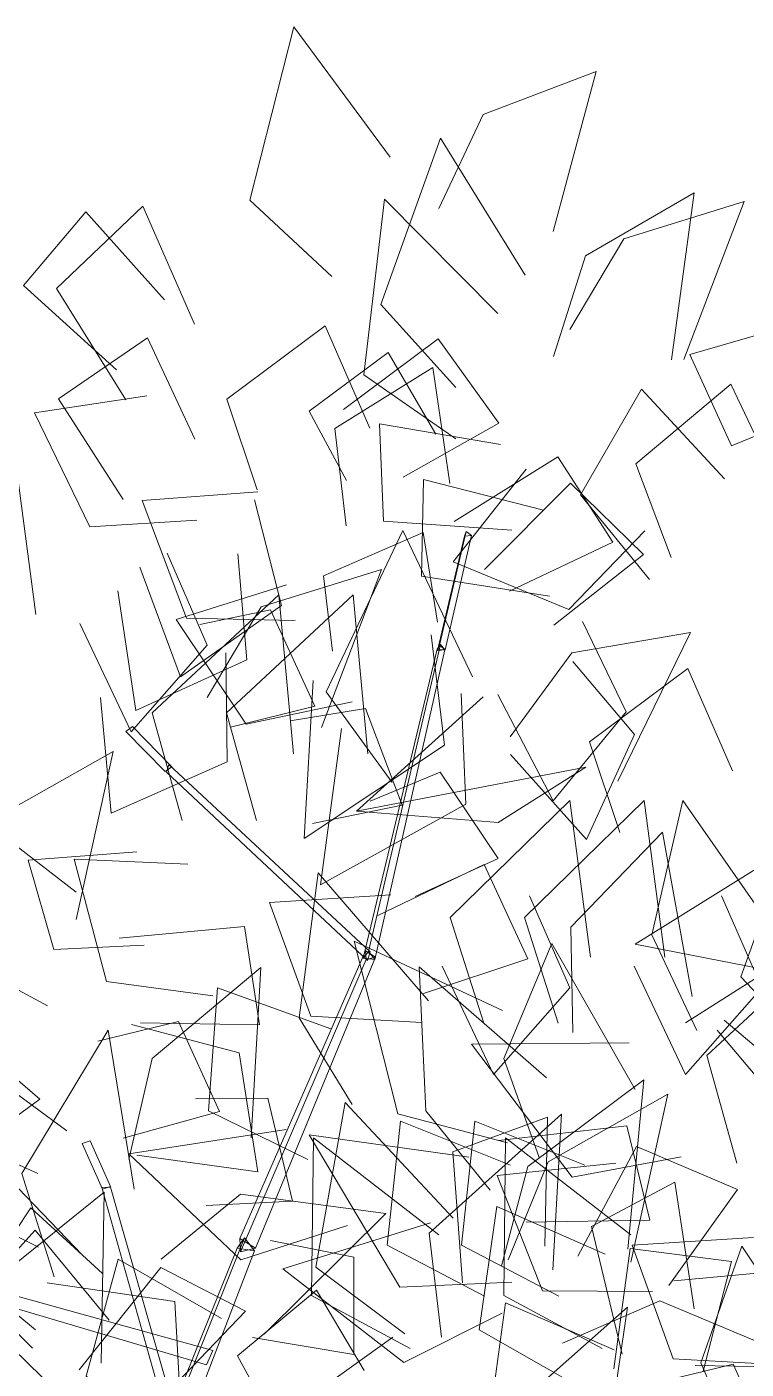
# Model space of a CAD drawing. Extents: x -191 to -12, y -149 to 43.
# Drawn here: x -109.5 to -67.1, y -35.9 to 43.2 of the extents above; entities that cross this region are included whole.
import ezdxf

# ---------------------------------------------------------------- set-up
doc = ezdxf.new("R2010")
doc.units = 0
doc.header["$LTSCALE"] = 96
doc.header["$MEASUREMENT"] = 0
doc.layers.add('A-FURN-MAIN-0', color=94, linetype='Continuous', lineweight=5)
doc.layers.add('A-FURN-MAIN-1', color=42, linetype='Continuous', lineweight=5)

msp = doc.modelspace()

# ---------------------------------------------------------------- linework, layer by layer
at = {"layer": 'A-FURN-MAIN-0'}
for points, invisible_edges in [([(-91.55, 28.458, 221.64), (-96.397, 32.959, 222.612), (-93.801, 43.159, 223.476)], 12), ([(-91.55, 28.458, 221.64), (-96.397, 32.959, 222.612), (-93.801, 43.159, 223.476)], 12), ([(-91.55, 28.458, 221.64), (-93.801, 43.159, 223.476), (-88.114, 35.492, 221.994)], 9), ([(-91.55, 28.458, 221.64), (-93.801, 43.159, 223.476), (-88.114, 35.492, 221.994)], 9), ([(-85.243, 32.454, 220.497), (-82.635, 38.003, 219.261), (-75.991, 40.533, 214.2)], 12), ([(-85.243, 32.454, 220.497), (-75.991, 40.533, 214.2), (-78.518, 31.102, 216.934)], 9), ([(-85.243, 32.454, 220.497), (-82.635, 38.003, 219.261), (-75.991, 40.533, 214.2)], 12), ([(-85.243, 32.454, 220.497), (-75.991, 40.533, 214.2), (-78.518, 31.102, 216.934)], 9), ([(-84.246, 21.914, 219.046), (-88.677, 26.798, 220.153), (-85.151, 36.602, 221.878)], 12), ([(-84.246, 21.914, 219.046), (-88.677, 26.798, 220.153), (-85.151, 36.602, 221.878)], 12), ([(-84.246, 21.914, 219.046), (-85.151, 36.602, 221.878), (-80.168, 28.528, 220.06)], 9), ([(-84.246, 21.914, 219.046), (-85.151, 36.602, 221.878), (-80.168, 28.528, 220.06)], 9), ([(-78.493, 23.746, 212.212), (-76.602, 29.661, 211.454), (-70.209, 33.386, 206.828)], 12), ([(-78.493, 23.746, 212.212), (-70.209, 33.386, 206.828), (-71.552, 23.535, 208.816)], 9), ([(-78.493, 23.746, 212.212), (-76.602, 29.661, 211.454), (-70.209, 33.386, 206.828)], 12), ([(-78.493, 23.746, 212.212), (-70.209, 33.386, 206.828), (-71.552, 23.535, 208.816)], 9), ([(-103.692, 21.18, 232.078), (-107.782, 27.745, 231.803), (-102.697, 32.592, 231.376)], 12), ([(-103.692, 21.18, 232.078), (-107.782, 27.745, 231.803), (-102.697, 32.592, 231.376)], 12), ([(-103.692, 21.18, 232.078), (-102.697, 32.592, 231.376), (-99.639, 25.652, 232.039)], 9), ([(-103.692, 21.18, 232.078), (-102.697, 32.592, 231.376), (-99.639, 25.652, 232.039)], 9), ([(-84.25, 18.899, 212.845), (-89.672, 22.655, 213.941), (-88.461, 33.015, 215.595)], 12), ([(-84.25, 18.899, 212.845), (-89.672, 22.655, 213.941), (-88.461, 33.015, 215.595)], 12), ([(-84.25, 18.899, 212.845), (-88.461, 33.015, 215.595), (-81.778, 26.273, 213.805)], 9), ([(-84.25, 18.899, 212.845), (-88.461, 33.015, 215.595), (-81.778, 26.273, 213.805)], 9), ([(-77.536, 25.331, 218.459), (-74.348, 30.665, 217.744), (-67.257, 32.868, 213.158)], 12), ([(-77.536, 25.331, 218.459), (-67.257, 32.868, 213.158), (-70.811, 23.568, 215.079)], 9), ([(-77.536, 25.331, 218.459), (-74.348, 30.665, 217.744), (-67.257, 32.868, 213.158)], 12), ([(-77.536, 25.331, 218.459), (-67.257, 32.868, 213.158), (-70.811, 23.568, 215.079)], 9), ([(-104.249, 22.948, 235.192), (-109.715, 27.921, 232.891), (-106.055, 32.259, 228.731)], 12), ([(-104.249, 22.948, 235.192), (-109.715, 27.921, 232.891), (-106.055, 32.259, 228.731)], 12), ([(-104.249, 22.948, 235.192), (-106.055, 32.259, 228.731), (-101.415, 27.078, 231.826)], 9), ([(-104.249, 22.948, 235.192), (-106.055, 32.259, 228.731), (-101.415, 27.078, 231.826)], 9), ([(-95.948, 15.895, 192.538), (-97.742, 21.222, 189.154), (-91.942, 25.544, 187.279)], 12), ([(-95.948, 15.895, 192.538), (-97.742, 21.222, 189.154), (-91.942, 25.544, 187.279)], 12), ([(-95.948, 15.895, 192.538), (-91.942, 25.544, 187.279), (-89.31, 19.513, 190.267)], 9), ([(-95.948, 15.895, 192.538), (-91.942, 25.544, 187.279), (-89.31, 19.513, 190.267)], 9), ([(-61.237, 21.271, 220.828), (-70.462, 23.864, 214.515), (-63.841, 25.764, 217.755)], 9), ([(-61.237, 21.271, 220.828), (-70.462, 23.864, 214.515), (-63.841, 25.764, 217.755)], 9), ([(-103.853, 15.326, 220.488), (-107.655, 21.248, 217.264), (-102.418, 24.839, 214.23)], 12), ([(-103.853, 15.326, 220.488), (-107.655, 21.248, 217.264), (-102.418, 24.839, 214.23)], 12), ([(-103.853, 15.326, 220.488), (-102.418, 24.839, 214.23), (-99.625, 18.865, 218.033)], 9), ([(-103.853, 15.326, 220.488), (-102.418, 24.839, 214.23), (-99.625, 18.865, 218.033)], 9), ([(-90.873, 20.612, 222.175), (-85.294, 24.775, 218.794), (-81.712, 19.821, 215.309)], 12), ([(-90.873, 20.612, 222.175), (-85.294, 24.775, 218.794), (-81.712, 19.821, 215.309)], 12), ([(-90.693, 16.433, 232.801), (-92.892, 20.512, 229.114), (-88.244, 23.976, 225.563)], 12), ([(-90.693, 16.433, 232.801), (-92.892, 20.512, 229.114), (-88.244, 23.976, 225.563)], 12), ([(-90.693, 16.433, 232.801), (-88.244, 23.976, 225.563), (-85.422, 19.157, 229.897)], 9), ([(-90.693, 16.433, 232.801), (-88.244, 23.976, 225.563), (-85.422, 19.157, 229.897)], 9), ([(-61.237, 21.271, 220.828), (-68.007, 18.48, 218.323), (-70.462, 23.864, 214.515)], 12), ([(-61.237, 21.271, 220.828), (-68.007, 18.48, 218.323), (-70.462, 23.864, 214.515)], 12), ([(-90.709, 13.764, 229.183), (-91.376, 19.508, 227.904), (-85.606, 23.094, 227.7)], 12), ([(-90.709, 13.764, 229.183), (-91.376, 19.508, 227.904), (-85.606, 23.094, 227.7)], 12), ([(-90.709, 13.764, 229.183), (-85.606, 23.094, 227.7), (-84.595, 16.268, 229.234)], 9), ([(-90.709, 13.764, 229.183), (-85.606, 23.094, 227.7), (-84.595, 16.268, 229.234)], 9), ([(-99.51, 14.099, 225.365), (-109.083, 20.413, 227.671), (-102.448, 21.416, 224.987)], 9), ([(-99.51, 14.099, 225.365), (-109.083, 20.413, 227.671), (-102.448, 21.416, 224.987)], 9), ([(-72.842, 10.611, 227.888), (-76.909, 15.594, 226.593), (-73.303, 21.82, 224.576)], 12), ([(-72.842, 10.611, 227.888), (-76.909, 15.594, 226.593), (-73.303, 21.82, 224.576)], 12), ([(-71.565, 11.894, 234.99), (-73.64, 17.421, 232.128), (-68.053, 22.114, 230.513)], 12), ([(-71.565, 11.894, 234.99), (-73.64, 17.421, 232.128), (-68.053, 22.114, 230.513)], 12), ([(-72.842, 10.611, 227.888), (-73.303, 21.82, 224.576), (-68.413, 16.525, 225.109)], 9), ([(-72.842, 10.611, 227.888), (-73.303, 21.82, 224.576), (-68.413, 16.525, 225.109)], 9), ([(-71.565, 11.894, 234.99), (-68.053, 22.114, 230.513), (-65.125, 15.953, 232.9)], 9), ([(-71.565, 11.894, 234.99), (-68.053, 22.114, 230.513), (-65.125, 15.953, 232.9)], 9), ([(-90.873, 20.612, 222.175), (-81.712, 19.821, 215.309), (-87.345, 16.635, 219.319)], 9), ([(-90.873, 20.612, 222.175), (-81.712, 19.821, 215.309), (-87.345, 16.635, 219.319)], 9), ([(-99.51, 14.099, 225.365), (-105.821, 13.713, 227.116), (-109.083, 20.413, 227.671)], 12), ([(-99.51, 14.099, 225.365), (-105.821, 13.713, 227.116), (-109.083, 20.413, 227.671)], 12), ([(-80.953, 13.51, 216.435), (-88.518, 14.048, 214.891), (-88.752, 19.782, 210.82)], 12), ([(-80.953, 13.51, 216.435), (-88.752, 19.782, 210.82), (-81.624, 18.557, 213.195)], 9), ([(-80.953, 13.51, 216.435), (-88.518, 14.048, 214.891), (-88.752, 19.782, 210.82)], 12), ([(-80.953, 13.51, 216.435), (-88.752, 19.782, 210.82), (-81.624, 18.557, 213.195)], 9), ([(-115.283, 4.661, 246.079), (-110.221, 17.77, 251.283), (-108.999, 8.544, 248.694)], 9), ([(-115.283, 4.661, 246.079), (-110.221, 17.77, 251.283), (-108.999, 8.544, 248.694)], 9), ([(-84.357, 14.021, 219.023), (-78.247, 17.834, 216.188), (-75, 12.803, 212.491)], 12), ([(-84.357, 14.021, 219.023), (-78.247, 17.834, 216.188), (-75, 12.803, 212.491)], 12), ([(-73.116, 13.477, 175.265), (-84.41, 11.653, 177.699), (-80.112, 17.107, 175.7)], 9), ([(-73.116, 13.477, 175.265), (-84.41, 11.653, 177.699), (-80.112, 17.107, 175.7)], 9), ([(-78.723, 9.625, 211.193), (-86.265, 10.793, 209.904), (-86.153, 16.492, 205.777)], 12), ([(-78.723, 9.625, 211.193), (-86.265, 10.793, 209.904), (-86.153, 16.492, 205.777)], 12), ([(-78.723, 9.625, 211.193), (-86.153, 16.492, 205.777), (-79.076, 14.683, 207.92)], 9), ([(-78.723, 9.625, 211.193), (-86.153, 16.492, 205.777), (-79.076, 14.683, 207.92)], 9), ([(-82.565, 11.187, 212.867), (-77.488, 16.269, 209.987), (-73.193, 12.084, 206.307)], 12), ([(-82.565, 11.187, 212.867), (-77.488, 16.269, 209.987), (-73.193, 12.084, 206.307)], 12), ([(-96.106, 15.301, 236.735), (-100.466, 4.861, 239.706), (-102.877, 11.328, 237.562)], 9), ([(-96.106, 15.301, 236.735), (-100.466, 4.861, 239.706), (-102.877, 11.328, 237.562)], 9), ([(-93.724, 8.196, 221.368), (-102.741, 15.257, 223.749), (-95.92, 15.778, 221.417)], 9), ([(-93.724, 8.196, 221.368), (-102.741, 15.257, 223.749), (-95.92, 15.778, 221.417)], 9), ([(-93.724, 8.196, 221.368), (-100.119, 8.32, 222.83), (-102.741, 15.257, 223.749)], 12), ([(-93.724, 8.196, 221.368), (-100.119, 8.32, 222.83), (-102.741, 15.257, 223.749)], 12), ([(-96.106, 15.301, 236.735), (-94.514, 9.082, 238.091), (-100.466, 4.861, 239.706)], 12), ([(-96.106, 15.301, 236.735), (-94.514, 9.082, 238.091), (-100.466, 4.861, 239.706)], 12), ([(-88.001, -1.363, 184.009), (-91.89, 3.988, 184.978), (-87.379, 13.498, 185.826)], 12), ([(-88.001, -1.363, 184.009), (-91.89, 3.988, 184.978), (-87.379, 13.498, 185.826)], 12), ([(-88.001, -1.363, 184.009), (-87.379, 13.498, 185.826), (-83.275, 4.879, 184.351)], 9), ([(-88.001, -1.363, 184.009), (-87.379, 13.498, 185.826), (-83.275, 4.879, 184.351)], 9), ([(-73.116, 13.477, 175.265), (-77.601, 8.838, 176.456), (-84.41, 11.653, 177.699)], 12), ([(-73.116, 13.477, 175.265), (-77.601, 8.838, 176.456), (-84.41, 11.653, 177.699)], 12), ([(-84.357, 14.021, 219.023), (-75, 12.803, 212.491), (-81.097, 9.923, 216.023)], 9), ([(-84.357, 14.021, 219.023), (-75, 12.803, 212.491), (-81.097, 9.923, 216.023)], 9), ([(-91.526, 6.391, 220.867), (-92.05, 10.826, 216.979), (-86.167, 13.371, 214.716)], 12), ([(-91.526, 6.391, 220.867), (-92.05, 10.826, 216.979), (-86.167, 13.371, 214.716)], 12), ([(-91.526, 6.391, 220.867), (-86.167, 13.371, 214.716), (-85.328, 8.089, 219.338)], 9), ([(-91.526, 6.391, 220.867), (-86.167, 13.371, 214.716), (-85.328, 8.089, 219.338)], 9), ([(-101.268, 12.159, 190.589), (-103.388, 1.635, 190.757), (-106.414, 8.018, 190.489)], 9), ([(-101.268, 12.159, 190.589), (-103.388, 1.635, 190.757), (-106.414, 8.018, 190.489)], 9), ([(-97.092, 12.125, 230.803), (-103.103, 2.897, 226.863), (-104.175, 9.938, 228.09)], 9), ([(-97.092, 12.125, 230.803), (-103.103, 2.897, 226.863), (-104.175, 9.938, 228.09)], 9), ([(-101.268, 12.159, 190.589), (-98.897, 6.737, 190.805), (-103.388, 1.635, 190.757)], 12), ([(-101.268, 12.159, 190.589), (-98.897, 6.737, 190.805), (-103.388, 1.635, 190.757)], 12), ([(-97.092, 12.125, 230.803), (-96.557, 5.868, 228.904), (-103.103, 2.897, 226.863)], 12), ([(-97.092, 12.125, 230.803), (-96.557, 5.868, 228.904), (-103.103, 2.897, 226.863)], 12), ([(-82.565, 11.187, 212.867), (-73.193, 12.084, 206.307), (-78.467, 7.917, 209.879)], 9), ([(-82.565, 11.187, 212.867), (-73.193, 12.084, 206.307), (-78.467, 7.917, 209.879)], 9), ([(-98.9, 3.65, 157.794), (-95.712, 8.985, 157.08), (-88.622, 11.188, 152.494)], 12), ([(-98.9, 3.65, 157.794), (-88.622, 11.188, 152.494), (-92.175, 1.888, 154.415)], 9), ([(-98.9, 3.65, 157.794), (-95.712, 8.985, 157.08), (-88.622, 11.188, 152.494)], 12), ([(-98.9, 3.65, 157.794), (-88.622, 11.188, 152.494), (-92.175, 1.888, 154.415)], 9), ([(-90.359, 3.402, 215.283), (-100.738, 8.246, 217.658), (-94.22, 10.287, 215.296)], 9), ([(-90.359, 3.402, 215.283), (-100.738, 8.246, 217.658), (-94.22, 10.287, 215.296)], 9), ([(-100.372, -3.583, 248.892), (-102.143, 2.741, 250.144), (-94.673, 9.703, 252.838)], 12), ([(-100.372, -3.583, 248.892), (-102.143, 2.741, 250.144), (-94.673, 9.703, 252.838)], 12), ([(-100.372, -3.583, 248.892), (-94.673, 9.703, 252.838), (-93.816, 0.333, 250.653)], 9), ([(-100.372, -3.583, 248.892), (-94.673, 9.703, 252.838), (-93.816, 0.333, 250.653)], 9), ([(-95.991, -3.583, 182.479), (-97.763, 2.741, 183.732), (-90.293, 9.703, 186.426)], 12), ([(-95.991, -3.583, 182.479), (-97.763, 2.741, 183.732), (-90.293, 9.703, 186.426)], 12), ([(-95.991, -3.583, 182.479), (-90.293, 9.703, 186.426), (-89.436, 0.333, 184.241)], 9), ([(-95.991, -3.583, 182.479), (-90.293, 9.703, 186.426), (-89.436, 0.333, 184.241)], 9), ([(-99.335, 7.953, 222.493), (-95.164, 8.819, 218.38), (-92.556, 3.144, 215.694)], 12), ([(-99.335, 7.953, 222.493), (-95.164, 8.819, 218.38), (-92.556, 3.144, 215.694)], 12), ([(-90.359, 3.402, 215.283), (-96.611, 2.079, 216.769), (-100.738, 8.246, 217.658)], 12), ([(-90.359, 3.402, 215.283), (-96.611, 2.079, 216.769), (-100.738, 8.246, 217.658)], 12), ([(-99.335, 7.953, 222.493), (-92.556, 3.144, 215.694), (-97.518, 1.898, 220.573)], 9), ([(-99.335, 7.953, 222.493), (-92.556, 3.144, 215.694), (-97.518, 1.898, 220.573)], 9), ([(-76.79, 8.137, 232.837), (-78.514, -2.437, 232.125), (-81.78, 3.821, 232.486)], 9), ([(-76.79, 8.137, 232.837), (-78.514, -2.437, 232.125), (-81.78, 3.821, 232.486)], 9), ([(-76.79, 8.137, 232.837), (-74.215, 2.814, 232.522), (-78.514, -2.437, 232.125)], 12), ([(-76.79, 8.137, 232.837), (-74.215, 2.814, 232.522), (-78.514, -2.437, 232.125)], 12), ([(-85.709, 7.337, 217.7), (-84.921, 0.843, 219.08), (-93.188, -4.658, 222.674)], 12), ([(-85.709, 7.337, 217.7), (-93.188, -4.658, 222.674), (-92.649, 4.653, 220.158)], 9), ([(-85.709, 7.337, 217.7), (-84.921, 0.843, 219.08), (-93.188, -4.658, 222.674)], 12), ([(-85.709, 7.337, 217.7), (-93.188, -4.658, 222.674), (-92.649, 4.653, 220.158)], 9), ([(-81.044, 1.343, 182.856), (-77.418, 6.285, 181.61), (-70.416, 7.483, 176.541)], 12), ([(-81.044, 1.343, 182.856), (-70.416, 7.483, 176.541), (-74.708, -1.282, 179.29)], 9), ([(-81.044, 1.343, 182.856), (-77.418, 6.285, 181.61), (-70.416, 7.483, 176.541)], 12), ([(-81.044, 1.343, 182.856), (-70.416, 7.483, 176.541), (-74.708, -1.282, 179.29)], 9), ([(-97.805, 6.278, 223.442), (-104.551, -3.169, 224.876), (-105.193, 3.645, 222.555)], 9), ([(-97.805, 6.278, 223.442), (-104.551, -3.169, 224.876), (-105.193, 3.645, 222.555)], 9), ([(-97.805, 6.278, 223.442), (-97.722, -0.135, 224.824), (-104.551, -3.169, 224.876)], 12), ([(-97.805, 6.278, 223.442), (-97.722, -0.135, 224.824), (-104.551, -3.169, 224.876)], 12), ([(-77.358, 5.776, 226.378), (-76.545, -4.716, 224.248), (-81.033, 0.286, 226.441)], 9), ([(-77.358, 5.776, 226.378), (-76.545, -4.716, 224.248), (-81.033, 0.286, 226.441)], 9), ([(-77.358, 5.776, 226.378), (-73.732, 1.465, 224.553), (-76.545, -4.716, 224.248)], 12), ([(-77.358, 5.776, 226.378), (-73.732, 1.465, 224.553), (-76.545, -4.716, 224.248)], 12), ([(-74.584, -4.29, 220.604), (-76.378, 1.036, 217.22), (-70.577, 5.358, 215.345)], 12), ([(-74.584, -4.29, 220.604), (-76.378, 1.036, 217.22), (-70.577, 5.358, 215.345)], 12), ([(-74.584, -4.29, 220.604), (-70.577, 5.358, 215.345), (-67.946, -0.673, 218.333)], 9), ([(-74.584, -4.29, 220.604), (-70.577, 5.358, 215.345), (-67.946, -0.673, 218.333)], 9), ([(-83.938, 3.892, 212.691), (-83.656, -2.633, 214.118), (-92.229, -7.378, 218.058)], 12), ([(-83.938, 3.892, 212.691), (-92.229, -7.378, 218.058), (-90.99, 1.831, 215.417)], 9), ([(-83.938, 3.892, 212.691), (-83.656, -2.633, 214.118), (-92.229, -7.378, 218.058)], 12), ([(-83.938, 3.892, 212.691), (-92.229, -7.378, 218.058), (-90.99, 1.831, 215.417)], 9), ([(-76.589, -0.444, 242.292), (-90.102, -3.044, 241.194), (-82.645, 3.693, 239.851)], 8), ([(-76.589, -0.444, 242.292), (-90.102, -3.044, 241.194), (-82.645, 3.693, 239.851)], 8), ([(-94.007, 2.28, 218.056), (-89.581, 3.011, 214.19), (-87.41, -2.694, 211.198)], 12), ([(-94.007, 2.28, 218.056), (-89.581, 3.011, 214.19), (-87.41, -2.694, 211.198)], 12), ([(-94.007, 2.28, 218.056), (-87.41, -2.694, 211.198), (-92.694, -3.777, 215.767)], 9), ([(-94.007, 2.28, 218.056), (-87.41, -2.694, 211.198), (-92.694, -3.777, 215.767)], 9), ([(-113.84, -9.282, 261.52), (-111.492, -3.514, 262.112), (-104.432, 0.468, 258.879)], 12), ([(-113.84, -9.282, 261.52), (-104.432, 0.468, 258.879), (-106.622, -9.431, 258.757)], 9), ([(-113.84, -9.282, 261.52), (-111.492, -3.514, 262.112), (-104.432, 0.468, 258.879)], 12), ([(-113.84, -9.282, 261.52), (-104.432, 0.468, 258.879), (-106.622, -9.431, 258.757)], 9), ([(-76.589, -0.444, 242.292), (-81.751, -3.712, 243.639), (-90.102, -3.044, 241.194)], 12), ([(-76.589, -0.444, 242.292), (-81.751, -3.712, 243.639), (-90.102, -3.044, 241.194)], 12), ([(-89.299, -2.446, 212.006), (-85.164, -0.754, 208.119), (-81.762, -5.835, 205.151)], 12), ([(-89.299, -2.446, 212.006), (-85.164, -0.754, 208.119), (-81.762, -5.835, 205.151)], 12), ([(-108.311, -14.516, 247.841), (-114.109, -11.387, 248.978), (-114.004, -2.104, 254.012)], 12), ([(-108.311, -14.516, 247.841), (-114.109, -11.387, 248.978), (-114.004, -2.104, 254.012)], 12), ([(-108.311, -14.516, 247.841), (-114.004, -2.104, 254.012), (-106.618, -7.817, 251.538)], 9), ([(-108.311, -14.516, 247.841), (-114.004, -2.104, 254.012), (-106.618, -7.817, 251.538)], 9), ([(-89.299, -2.446, 212.006), (-81.762, -5.835, 205.151), (-86.65, -8.061, 209.747)], 9), ([(-89.299, -2.446, 212.006), (-81.762, -5.835, 205.151), (-86.65, -8.061, 209.747)], 9), ([(-82.604, -15.525, 252.616), (-84.594, -9.299, 254.024), (-77.542, -2.416, 257.82)], 12), ([(-82.604, -15.525, 252.616), (-84.594, -9.299, 254.024), (-77.542, -2.416, 257.82)], 12), ([(-82.604, -15.525, 252.616), (-77.542, -2.416, 257.82), (-76.32, -11.642, 255.23)], 9), ([(-82.604, -15.525, 252.616), (-77.542, -2.416, 257.82), (-76.32, -11.642, 255.23)], 9), ([(-78.224, -15.525, 186.204), (-80.214, -9.299, 187.611), (-73.162, -2.416, 191.408)], 12), ([(-78.224, -15.525, 186.204), (-80.214, -9.299, 187.611), (-73.162, -2.416, 191.408)], 12), ([(-78.224, -15.525, 186.204), (-73.162, -2.416, 191.408), (-71.94, -11.642, 188.818)], 9), ([(-78.224, -15.525, 186.204), (-73.162, -2.416, 191.408), (-71.94, -11.642, 188.818)], 9), ([(-70.047, -15.956, 175.736), (-72.694, -10.324, 176.375), (-70.877, -2.423, 173.146)], 12), ([(-70.047, -15.956, 175.736), (-72.694, -10.324, 176.375), (-70.877, -2.423, 173.146)], 12), ([(-70.047, -15.956, 175.736), (-70.877, -2.423, 173.146), (-65.08, -10.739, 172.935)], 9), ([(-70.047, -15.956, 175.736), (-70.877, -2.423, 173.146), (-65.08, -10.739, 172.935)], 9), ([(-62.962, -17.565, 207.755), (-67.457, -12.799, 209.09), (-64.065, -3.348, 212.362)], 12), ([(-62.962, -17.565, 207.755), (-67.457, -12.799, 209.09), (-64.065, -3.348, 212.362)], 12), ([(-77.364, -16.077, 171.605), (-77.467, -9.883, 170.73), (-72.073, -4.276, 166.777)], 12), ([(-77.364, -16.077, 171.605), (-77.467, -9.883, 170.73), (-72.073, -4.276, 166.777)], 12), ([(-77.364, -16.077, 171.605), (-72.073, -4.276, 166.777), (-70.329, -13.967, 169.196)], 9), ([(-77.364, -16.077, 171.605), (-72.073, -4.276, 166.777), (-70.329, -13.967, 169.196)], 9), ([(-102.607, -10.941, 218.11), (-109.45, -5.92, 211.533), (-103.043, -5.438, 214.481)], 9), ([(-102.607, -10.941, 218.11), (-109.45, -5.92, 211.533), (-103.043, -5.438, 214.481)], 9), ([(-102.607, -10.941, 218.11), (-107.943, -11.19, 215.554), (-109.45, -5.92, 211.533)], 12), ([(-102.607, -10.941, 218.11), (-107.943, -11.19, 215.554), (-109.45, -5.92, 211.533)], 12), ([(-98.571, -13.917, 187.76), (-104.837, -13.08, 189.517), (-106.748, -5.877, 190.064)], 12), ([(-98.571, -13.917, 187.76), (-106.748, -5.877, 190.064), (-100.047, -6.172, 187.374)], 9), ([(-98.571, -13.917, 187.76), (-104.837, -13.08, 189.517), (-106.748, -5.877, 190.064)], 12), ([(-98.571, -13.917, 187.76), (-106.748, -5.877, 190.064), (-100.047, -6.172, 187.374)], 9), ([(-88.846, -9.193, 184.555), (-82.573, -6.185, 181.163), (-80.015, -11.74, 177.682)], 12), ([(-88.846, -9.193, 184.555), (-82.573, -6.185, 181.163), (-80.015, -11.74, 177.682)], 12), ([(-58.985, -8.945, 211.658), (-73.692, -10.877, 209.527), (-66.134, -6.181, 213.288)], 9), ([(-58.985, -8.945, 211.658), (-73.692, -10.877, 209.527), (-66.134, -6.181, 213.288)], 9), ([(-90.353, -20.329, 191.137), (-93.478, -15.221, 192.949), (-92.355, -6.678, 191.57)], 12), ([(-90.353, -20.329, 191.137), (-93.478, -15.221, 192.949), (-92.355, -6.678, 191.57)], 12), ([(-90.353, -20.329, 191.137), (-92.355, -6.678, 191.57), (-85.858, -14.219, 189.643)], 9), ([(-90.353, -20.329, 191.137), (-92.355, -6.678, 191.57), (-85.858, -14.219, 189.643)], 9), ([(-86.257, -15.482, 187.611), (-95.233, -8.415, 190.118), (-88.071, -7.979, 189.262)], 9), ([(-86.257, -15.482, 187.611), (-95.233, -8.415, 190.118), (-88.071, -7.979, 189.262)], 9), ([(-86.257, -15.482, 187.611), (-92.802, -15.119, 187.888), (-95.233, -8.415, 190.118)], 12), ([(-86.257, -15.482, 187.611), (-92.802, -15.119, 187.888), (-95.233, -8.415, 190.118)], 12), ([(-79.904, -8.026, 218.655), (-82.024, -18.551, 218.823), (-85.05, -12.168, 218.555)], 9), ([(-79.904, -8.026, 218.655), (-82.024, -18.551, 218.823), (-85.05, -12.168, 218.555)], 9), ([(-79.904, -8.026, 218.655), (-77.533, -13.449, 218.871), (-82.024, -18.551, 218.823)], 12), ([(-79.904, -8.026, 218.655), (-77.533, -13.449, 218.871), (-82.024, -18.551, 218.823)], 12), ([(-68.589, -8.026, 197.126), (-70.709, -18.551, 197.294), (-73.735, -12.168, 197.026)], 9), ([(-68.589, -8.026, 197.126), (-70.709, -18.551, 197.294), (-73.735, -12.168, 197.026)], 9), ([(-68.589, -8.026, 197.126), (-66.218, -13.449, 197.341), (-70.709, -18.551, 197.294)], 12), ([(-68.589, -8.026, 197.126), (-66.218, -13.449, 197.341), (-70.709, -18.551, 197.294)], 12), ([(-88.846, -9.193, 184.555), (-80.015, -11.74, 177.682), (-86.151, -13.777, 181.701)], 9), ([(-88.846, -9.193, 184.555), (-80.015, -11.74, 177.682), (-86.151, -13.777, 181.701)], 9), ([(-58.985, -8.945, 211.658), (-63.374, -12.886, 208.509), (-73.692, -10.877, 209.527)], 12), ([(-58.985, -8.945, 211.658), (-63.374, -12.886, 208.509), (-73.692, -10.877, 209.527)], 12), ([(-64.131, -9.454, 236.955), (-63.264, -19.729, 231.433), (-68.433, -15.357, 233.963)], 9), ([(-64.131, -9.454, 236.955), (-63.264, -19.729, 231.433), (-68.433, -15.357, 233.963)], 9), ([(-104.089, -10.515, 248.23), (-96.694, -9.843, 246.046), (-95.816, -15.63, 242.14)], 12), ([(-104.089, -10.515, 248.23), (-96.694, -9.843, 246.046), (-95.816, -15.63, 242.14)], 12), ([(-104.089, -10.515, 248.23), (-95.816, -15.63, 242.14), (-102.831, -15.515, 245.093)], 9), ([(-104.089, -10.515, 248.23), (-95.816, -15.63, 242.14), (-102.831, -15.515, 245.093)], 9), ([(-81.198, -22.582, 171.767), (-87.662, -20.876, 171.879), (-90.241, -10.697, 173.011)], 12), ([(-81.198, -22.582, 171.767), (-90.241, -10.697, 173.011), (-81.503, -14.793, 172.575)], 9), ([(-81.198, -22.582, 171.767), (-87.662, -20.876, 171.879), (-90.241, -10.697, 173.011)], 12), ([(-81.198, -22.582, 171.767), (-90.241, -10.697, 173.011), (-81.503, -14.793, 172.575)], 9), ([(-79.336, -23.449, 155.756), (-81.429, -17.616, 154.905), (-78.6, -10.837, 150.193)], 12), ([(-79.336, -23.449, 155.756), (-81.429, -17.616, 154.905), (-78.6, -10.837, 150.193)], 12), ([(-79.336, -23.449, 155.756), (-78.6, -10.837, 150.193), (-73.684, -19.444, 152.326)], 9), ([(-79.336, -23.449, 155.756), (-78.6, -10.837, 150.193), (-73.684, -19.444, 152.326)], 9), ([(-67.692, -23.769, 255.428), (-69.464, -17.445, 256.681), (-61.994, -10.482, 259.374)], 12), ([(-67.692, -23.769, 255.428), (-69.464, -17.445, 256.681), (-61.994, -10.482, 259.374)], 12), ([(-66.197, -10.561, 224.791), (-64.025, -21.665, 226.708), (-68.86, -15.951, 225.323)], 9), ([(-66.197, -10.561, 224.791), (-64.025, -21.665, 226.708), (-68.86, -15.951, 225.323)], 9), ([(-67.692, -23.769, 255.428), (-61.994, -10.482, 259.374), (-61.137, -19.853, 257.189)], 9), ([(-67.692, -23.769, 255.428), (-61.994, -10.482, 259.374), (-61.137, -19.853, 257.189)], 9), ([(-103.527, -23.569, 228.764), (-102.141, -17.603, 230.037), (-95.734, -12.244, 227.508)], 12), ([(-103.527, -23.569, 228.764), (-95.734, -12.244, 227.508), (-96.317, -22.292, 226.284)], 9), ([(-103.527, -23.569, 228.764), (-102.141, -17.603, 230.037), (-95.734, -12.244, 227.508)], 12), ([(-103.527, -23.569, 228.764), (-95.734, -12.244, 227.508), (-96.317, -22.292, 226.284)], 9), ([(-82.236, -25.364, 176.676), (-86.021, -20.693, 178.402), (-86.402, -12.207, 176.399)], 12), ([(-82.236, -25.364, 176.676), (-86.402, -12.207, 176.399), (-78.909, -18.752, 174.446)], 9), ([(-82.236, -25.364, 176.676), (-86.021, -20.693, 178.402), (-86.402, -12.207, 176.399)], 12), ([(-82.236, -25.364, 176.676), (-86.402, -12.207, 176.399), (-78.909, -18.752, 174.446)], 9), ([(-70.714, -15.506, 187.007), (-65.455, -12.171, 187.606), (-57.407, -12.993, 184.333)], 12), ([(-70.714, -15.506, 187.007), (-65.455, -12.171, 187.606), (-57.407, -12.993, 184.333)], 12), ([(-70.714, -15.506, 187.007), (-57.407, -12.993, 184.333), (-64.93, -19.789, 184.186)], 9), ([(-70.714, -15.506, 187.007), (-57.407, -12.993, 184.333), (-64.93, -19.789, 184.186)], 9), ([(-92.965, -23.565, 184.99), (-98.819, -20.687, 185.691), (-98.288, -13.452, 187.483)], 12), ([(-92.965, -23.565, 184.99), (-98.819, -20.687, 185.691), (-98.288, -13.452, 187.483)], 12), ([(-92.965, -23.565, 184.99), (-98.288, -13.452, 187.483), (-91.619, -15.865, 186.092)], 9), ([(-92.965, -23.565, 184.99), (-98.288, -13.452, 187.483), (-91.619, -15.865, 186.092)], 9), ([(-105.341, -16.582, 196.865), (-100.589, -15.428, 193.526), (-98.181, -20.734, 190.026)], 12), ([(-105.341, -16.582, 196.865), (-100.589, -15.428, 193.526), (-98.181, -20.734, 190.026)], 12), ([(-103.363, -15.619, 222.968), (-97.018, -17.279, 223.132), (-95.924, -24.29, 225.474)], 12), ([(-103.363, -15.619, 222.968), (-95.924, -24.29, 225.474), (-103.047, -23.3, 224.762)], 9), ([(-103.363, -15.619, 222.968), (-97.018, -17.279, 223.132), (-95.924, -24.29, 225.474)], 12), ([(-103.363, -15.619, 222.968), (-95.924, -24.29, 225.474), (-103.047, -23.3, 224.762)], 9), ([(-118.786, -21.343, 259.327), (-113.118, -16.255, 257.954), (-108.762, -20.012, 253.901)], 12), ([(-118.786, -21.343, 259.327), (-113.118, -16.255, 257.954), (-108.762, -20.012, 253.901)], 12), ([(-108.835, -28.723, 227.248), (-114.663, -25.831, 228.788), (-114.589, -16.43, 233.6)], 12), ([(-108.835, -28.723, 227.248), (-114.663, -25.831, 228.788), (-114.589, -16.43, 233.6)], 12), ([(-108.835, -28.723, 227.248), (-114.589, -16.43, 233.6), (-107.166, -21.865, 230.652)], 9), ([(-108.835, -28.723, 227.248), (-114.589, -16.43, 233.6), (-107.166, -21.865, 230.652)], 9), ([(-107.921, -30.475, 243.616), (-109.826, -24.385, 241.619), (-104.727, -15.942, 245.392)], 12), ([(-107.921, -30.475, 243.616), (-109.826, -24.385, 241.619), (-104.727, -15.942, 245.392)], 12), ([(-107.921, -30.475, 243.616), (-104.727, -15.942, 245.392), (-103.21, -25.316, 247.166)], 9), ([(-107.921, -30.475, 243.616), (-104.727, -15.942, 245.392), (-103.21, -25.316, 247.166)], 9), ([(-105.341, -16.582, 196.865), (-98.181, -20.734, 190.026), (-103.851, -22.315, 193.939)], 9), ([(-105.341, -16.582, 196.865), (-98.181, -20.734, 190.026), (-103.851, -22.315, 193.939)], 9), ([(-70.973, -23.404, 174.89), (-83.331, -16.769, 180.164), (-74.031, -16.698, 177.553)], 9), ([(-70.973, -23.404, 174.89), (-83.331, -16.769, 180.164), (-74.031, -16.698, 177.553)], 9), ([(-70.973, -23.404, 174.89), (-77.396, -24.606, 176.306), (-83.331, -16.769, 180.164)], 12), ([(-70.973, -23.404, 174.89), (-77.396, -24.606, 176.306), (-83.331, -16.769, 180.164)], 12), ([(-81.553, -29.835, 277.973), (-80.008, -23.969, 279.501), (-73.182, -18.865, 277.63)], 12), ([(-81.553, -29.835, 277.973), (-73.182, -18.865, 277.63), (-74.115, -28.846, 276.114)], 9), ([(-81.553, -29.835, 277.973), (-80.008, -23.969, 279.501), (-73.182, -18.865, 277.63)], 12), ([(-81.553, -29.835, 277.973), (-73.182, -18.865, 277.63), (-74.115, -28.846, 276.114)], 9), ([(-81.161, -29.468, 268.056), (-78.813, -23.7, 268.649), (-71.753, -19.718, 265.416)], 12), ([(-81.161, -29.468, 268.056), (-71.753, -19.718, 265.416), (-73.943, -29.617, 265.294)], 9), ([(-81.161, -29.468, 268.056), (-78.813, -23.7, 268.649), (-71.753, -19.718, 265.416)], 12), ([(-81.161, -29.468, 268.056), (-71.753, -19.718, 265.416), (-73.943, -29.617, 265.294)], 9), ([(-118.786, -21.343, 259.327), (-108.762, -20.012, 253.901), (-114.636, -24.32, 256.112)], 9), ([(-118.786, -21.343, 259.327), (-108.762, -20.012, 253.901), (-114.636, -24.32, 256.112)], 9), ([(-99.585, -19.986, 184.896), (-95.329, -19.944, 180.779), (-93.865, -26.018, 178.1)], 12), ([(-99.585, -19.986, 184.896), (-95.329, -19.944, 180.779), (-93.865, -26.018, 178.1)], 12), ([(-99.585, -19.986, 184.896), (-93.865, -26.018, 178.1), (-98.968, -26.28, 182.984)], 9), ([(-99.585, -19.986, 184.896), (-93.865, -26.018, 178.1), (-98.968, -26.28, 182.984)], 9), ([(-87.263, -33.839, 267.223), (-92.504, -29.914, 268.572), (-90.778, -20.201, 272.341)], 12), ([(-87.263, -33.839, 267.223), (-92.504, -29.914, 268.572), (-90.778, -20.201, 272.341)], 12), ([(-87.263, -33.839, 267.223), (-90.778, -20.201, 272.341), (-84.414, -27.021, 269.831)], 9), ([(-87.263, -33.839, 267.223), (-90.778, -20.201, 272.341), (-84.414, -27.021, 269.831)], 9), ([(-82.567, -31.621, 256.126), (-88.291, -28.615, 257.244), (-87.505, -21.303, 258.572)], 12), ([(-82.567, -31.621, 256.126), (-88.291, -28.615, 257.244), (-87.505, -21.303, 258.572)], 12), ([(-82.567, -31.621, 256.126), (-87.505, -21.303, 258.572), (-81.035, -23.896, 256.662)], 9), ([(-82.567, -31.621, 256.126), (-87.505, -21.303, 258.572), (-81.035, -23.896, 256.662)], 9), ([(-85.096, -34.036, 138.818), (-85.818, -27.91, 136.238), (-78.021, -20.895, 137.469)], 12), ([(-85.096, -34.036, 138.818), (-85.818, -27.91, 136.238), (-78.021, -20.895, 137.469)], 12), ([(-85.096, -34.036, 138.818), (-78.021, -20.895, 137.469), (-78.543, -30.065, 140.46)], 9), ([(-85.096, -34.036, 138.818), (-78.021, -20.895, 137.469), (-78.543, -30.065, 140.46)], 9), ([(-83.852, -30.824, 186.412), (-84.433, -23.115, 186.772), (-78.846, -21.073, 183.012)], 12), ([(-83.852, -30.824, 186.412), (-84.433, -23.115, 186.772), (-78.846, -21.073, 183.012)], 12), ([(-78.187, -31.621, 189.714), (-83.911, -28.615, 190.831), (-83.125, -21.303, 192.16)], 12), ([(-78.187, -31.621, 189.714), (-83.911, -28.615, 190.831), (-83.125, -21.303, 192.16)], 12), ([(-83.852, -30.824, 186.412), (-78.846, -21.073, 183.012), (-78.997, -28.665, 183.549)], 9), ([(-83.852, -30.824, 186.412), (-78.846, -21.073, 183.012), (-78.997, -28.665, 183.549)], 9), ([(-78.187, -31.621, 189.714), (-83.125, -21.303, 192.16), (-76.655, -23.896, 190.25)], 9), ([(-78.187, -31.621, 189.714), (-83.125, -21.303, 192.16), (-76.655, -23.896, 190.25)], 9), ([(-111.374, -29.616, 184.059), (-114.423, -21.866, 177.282), (-108.882, -24.393, 180.871)], 9), ([(-111.374, -29.616, 184.059), (-114.423, -21.866, 177.282), (-108.882, -24.393, 180.871)], 9), ([(-90.629, -27.457, 188.657), (-103.513, -23.221, 195.03), (-94.256, -21.788, 192.671)], 9), ([(-90.629, -27.457, 188.657), (-103.513, -23.221, 195.03), (-94.256, -21.788, 192.671)], 9), ([(-80.96, -30.789, 156.487), (-87.553, -31.089, 157.56), (-92.9, -22.106, 159.063)], 12), ([(-80.96, -30.789, 156.487), (-92.9, -22.106, 159.063), (-83.487, -23.419, 157.331)], 9), ([(-80.96, -30.789, 156.487), (-87.553, -31.089, 157.56), (-92.9, -22.106, 159.063)], 12), ([(-80.96, -30.789, 156.487), (-92.9, -22.106, 159.063), (-83.487, -23.419, 157.331)], 9), ([(-81.744, -22.45, 184.803), (-74.182, -21.578, 183.407), (-72.826, -27.131, 179.302)], 12), ([(-81.744, -22.45, 184.803), (-74.182, -21.578, 183.407), (-72.826, -27.131, 179.302)], 12), ([(-86.947, -34.702, 275.907), (-92.745, -31.573, 277.044), (-92.64, -22.289, 282.078)], 12), ([(-86.947, -34.702, 275.907), (-92.745, -31.573, 277.044), (-92.64, -22.289, 282.078)], 12), ([(-86.947, -34.702, 275.907), (-92.64, -22.289, 282.078), (-85.254, -28.003, 279.604)], 9), ([(-86.947, -34.702, 275.907), (-92.64, -22.289, 282.078), (-85.254, -28.003, 279.604)], 9), ([(-81.744, -22.45, 184.803), (-72.826, -27.131, 179.302), (-80.101, -27.255, 181.542)], 9), ([(-81.744, -22.45, 184.803), (-72.826, -27.131, 179.302), (-80.101, -27.255, 181.542)], 9), ([(-75.632, -34.702, 254.378), (-81.43, -31.573, 255.515), (-81.325, -22.289, 260.548)], 12), ([(-75.632, -34.702, 254.378), (-81.43, -31.573, 255.515), (-81.325, -22.289, 260.548)], 12), ([(-75.632, -34.702, 254.378), (-81.325, -22.289, 260.548), (-73.939, -28.003, 258.075)], 9), ([(-75.632, -34.702, 254.378), (-81.325, -22.289, 260.548), (-73.939, -28.003, 258.075)], 9), ([(-77.057, -29.261, 172.513), (-73.601, -22.799, 170.022), (-67.658, -25.33, 167.231)], 12), ([(-77.057, -29.261, 172.513), (-73.601, -22.799, 170.022), (-67.658, -25.33, 167.231)], 12), ([(-90.629, -27.457, 188.657), (-96.923, -29.482, 189.655), (-103.513, -23.221, 195.03)], 12), ([(-90.629, -27.457, 188.657), (-96.923, -29.482, 189.655), (-103.513, -23.221, 195.03)], 12), ([(-109.024, -33.604, 183.598), (-114.633, -28.945, 181.003), (-110.982, -24.264, 177.224)], 8), ([(-109.024, -33.604, 183.598), (-114.633, -28.945, 181.003), (-110.982, -24.264, 177.224)], 8), ([(-109.024, -33.604, 183.598), (-110.982, -24.264, 177.224), (-106.239, -29.207, 180.543)], 9), ([(-109.024, -33.604, 183.598), (-110.982, -24.264, 177.224), (-106.239, -29.207, 180.543)], 9), ([(-72.653, -31.328, 207.459), (-81.822, -24.498, 209.933), (-74.82, -23.783, 208.29)], 9), ([(-72.653, -31.328, 207.459), (-81.822, -24.498, 209.933), (-74.82, -23.783, 208.29)], 9), ([(-72.653, -31.328, 207.459), (-79.152, -31.299, 208.361), (-81.822, -24.498, 209.933)], 12), ([(-72.653, -31.328, 207.459), (-79.152, -31.299, 208.361), (-81.822, -24.498, 209.933)], 12), ([(-74.448, -35.028, 172.125), (-76.252, -27.502, 172.04), (-71.341, -24.894, 167.727)], 12), ([(-74.448, -35.028, 172.125), (-76.252, -27.502, 172.04), (-71.341, -24.894, 167.727)], 12), ([(-74.448, -35.028, 172.125), (-71.341, -24.894, 167.727), (-70.216, -32.352, 168.755)], 9), ([(-74.448, -35.028, 172.125), (-71.341, -24.894, 167.727), (-70.216, -32.352, 168.755)], 9), ([(-112.126, -36.463, 224.554), (-110.961, -30.321, 224.324), (-104.981, -25.483, 220.202)], 12), ([(-112.126, -36.463, 224.554), (-104.981, -25.483, 220.202), (-105.143, -35.554, 221.365)], 9), ([(-112.126, -36.463, 224.554), (-110.961, -30.321, 224.324), (-104.981, -25.483, 220.202)], 12), ([(-112.126, -36.463, 224.554), (-104.981, -25.483, 220.202), (-105.143, -35.554, 221.365)], 9), ([(-101.612, -29.433, 247.635), (-96.944, -25.605, 249.276), (-88.381, -26.748, 250.511)], 12), ([(-101.612, -29.433, 247.635), (-96.944, -25.605, 249.276), (-88.381, -26.748, 250.511)], 12), ([(-77.057, -29.261, 172.513), (-67.658, -25.33, 167.231), (-71.706, -30.988, 170.32)], 9), ([(-77.057, -29.261, 172.513), (-67.658, -25.33, 167.231), (-71.706, -30.988, 170.32)], 9), ([(-109.192, -34.672, 175.933), (-112.583, -31.343, 172.399), (-109.291, -26.416, 169.068)], 12), ([(-109.192, -34.672, 175.933), (-112.583, -31.343, 172.399), (-109.291, -26.416, 169.068)], 12), ([(-109.192, -34.672, 175.933), (-109.291, -26.416, 169.068), (-105.071, -30.276, 173.223)], 9), ([(-109.192, -34.672, 175.933), (-109.291, -26.416, 169.068), (-105.071, -30.276, 173.223)], 9), ([(-101.612, -29.433, 247.635), (-88.381, -26.748, 250.511), (-95.542, -33.851, 249.476)], 9), ([(-101.612, -29.433, 247.635), (-88.381, -26.748, 250.511), (-95.542, -33.851, 249.476)], 9), ([(-77.249, -36.796, 182.497), (-82.871, -33.6, 183.602), (-81.842, -26.321, 184.945)], 12), ([(-77.249, -36.796, 182.497), (-82.871, -33.6, 183.602), (-81.842, -26.321, 184.945)], 12), ([(-77.249, -36.796, 182.497), (-81.842, -26.321, 184.945), (-75.457, -29.129, 183.052)], 9), ([(-77.249, -36.796, 182.497), (-81.842, -26.321, 184.945), (-75.457, -29.129, 183.052)], 9), ([(-81.515, -32.614, 174.683), (-94.453, -29.995, 181.776), (-85.735, -27.301, 178.604)], 9), ([(-81.515, -32.614, 174.683), (-94.453, -29.995, 181.776), (-85.735, -27.301, 178.604)], 9), ([(-107.793, -37.191, 175.835), (-113.029, -32.113, 173.246), (-109.031, -27.726, 169.465)], 12), ([(-107.793, -37.191, 175.835), (-113.029, -32.113, 173.246), (-109.031, -27.726, 169.465)], 12), ([(-107.793, -37.191, 175.835), (-109.031, -27.726, 169.465), (-104.68, -33.02, 172.78)], 9), ([(-107.793, -37.191, 175.835), (-109.031, -27.726, 169.465), (-104.68, -33.02, 172.78)], 9), ([(-95.179, -28.33, 180.695), (-90.266, -35.039, 173.902), (-96.232, -34.05, 177.562)], 9), ([(-95.179, -28.33, 180.695), (-90.266, -35.039, 173.902), (-96.232, -34.05, 177.562)], 9), ([(-95.179, -28.33, 180.695), (-90.251, -29.31, 177.56), (-90.266, -35.039, 173.902)], 12), ([(-95.179, -28.33, 180.695), (-90.251, -29.31, 177.56), (-90.266, -35.039, 173.902)], 12), ([(-64.893, -35.668, 215.677), (-73.869, -28.6, 218.184), (-66.706, -28.165, 217.328)], 9), ([(-64.893, -35.668, 215.677), (-73.869, -28.6, 218.184), (-66.706, -28.165, 217.328)], 9), ([(-74.933, -35.884, 156.609), (-73.981, -28.804, 153.631), (-68.01, -29.566, 149.986)], 12), ([(-74.933, -35.884, 156.609), (-73.981, -28.804, 153.631), (-68.01, -29.566, 149.986)], 12), ([(-64.893, -35.668, 215.677), (-71.438, -35.305, 215.954), (-73.869, -28.6, 218.184)], 12), ([(-64.893, -35.668, 215.677), (-71.438, -35.305, 215.954), (-73.869, -28.6, 218.184)], 12), ([(-67.339, -41.204, 170.711), (-69.805, -35.537, 169.744), (-67.397, -28.672, 164.924)], 12), ([(-67.339, -41.204, 170.711), (-69.805, -35.537, 169.744), (-67.397, -28.672, 164.924)], 12), ([(-67.339, -41.204, 170.711), (-67.397, -28.672, 164.924), (-61.94, -36.898, 167.24)], 9), ([(-67.339, -41.204, 170.711), (-67.397, -28.672, 164.924), (-61.94, -36.898, 167.24)], 9), ([(-106.44, -35.946, 225.151), (-101.624, -29.919, 224.531), (-96.637, -32.492, 220.286)], 12), ([(-106.44, -35.946, 225.151), (-101.624, -29.919, 224.531), (-96.637, -32.492, 220.286)], 12), ([(-100.935, -39.728, 138.431), (-106.032, -36.332, 136.079), (-104.152, -29.436, 133.9)], 12), ([(-100.935, -39.728, 138.431), (-106.032, -36.332, 136.079), (-104.152, -29.436, 133.9)], 12), ([(-100.935, -39.728, 138.431), (-104.152, -29.436, 133.9), (-98.067, -32.922, 135.644)], 9), ([(-100.935, -39.728, 138.431), (-104.152, -29.436, 133.9), (-98.067, -32.922, 135.644)], 9), ([(-81.515, -32.614, 174.683), (-87.311, -35.525, 176.303), (-94.453, -29.995, 181.776)], 12), ([(-81.515, -32.614, 174.683), (-87.311, -35.525, 176.303), (-94.453, -29.995, 181.776)], 12), ([(-74.933, -35.884, 156.609), (-68.01, -29.566, 149.986), (-69.678, -36.03, 153.644)], 9), ([(-74.933, -35.884, 156.609), (-68.01, -29.566, 149.986), (-69.678, -36.03, 153.644)], 9), ([(-71.41, -30.701, 254.767), (-64.015, -30.029, 252.583), (-63.137, -35.816, 248.677)], 12), ([(-71.41, -30.701, 254.767), (-64.015, -30.029, 252.583), (-63.137, -35.816, 248.677)], 12), ([(-108.324, -30.826, 248.916), (-100.816, -31.925, 250.441), (-100.406, -38.947, 250.668)], 12), ([(-108.324, -30.826, 248.916), (-100.406, -38.947, 250.668), (-107.616, -36.789, 249.523)], 9), ([(-108.324, -30.826, 248.916), (-100.816, -31.925, 250.441), (-100.406, -38.947, 250.668)], 12), ([(-108.324, -30.826, 248.916), (-100.406, -38.947, 250.668), (-107.616, -36.789, 249.523)], 9), ([(-71.41, -30.701, 254.767), (-63.137, -35.816, 248.677), (-70.152, -35.701, 251.63)], 9), ([(-71.41, -30.701, 254.767), (-63.137, -35.816, 248.677), (-70.152, -35.701, 251.63)], 9), ([(-94.918, -39.141, 182.085), (-97.113, -35.119, 178.334), (-92.465, -31.26, 175.217)], 12), ([(-94.918, -39.141, 182.085), (-97.113, -35.119, 178.334), (-92.465, -31.26, 175.217)], 12), ([(-94.918, -39.141, 182.085), (-92.465, -31.26, 175.217), (-89.645, -35.996, 179.643)], 9), ([(-94.918, -39.141, 182.085), (-92.465, -31.26, 175.217), (-89.645, -35.996, 179.643)], 9), ([(-76.672, -42.451, 173.956), (-82.312, -39.284, 175.053), (-81.322, -32.001, 176.405)], 12), ([(-76.672, -42.451, 173.956), (-82.312, -39.284, 175.053), (-81.322, -32.001, 176.405)], 12), ([(-81.8, -45.128, 275.952), (-81.875, -39.094, 273.072), (-74.133, -32.268, 275.307)], 12), ([(-81.8, -45.128, 275.952), (-81.875, -39.094, 273.072), (-74.133, -32.268, 275.307)], 12), ([(-81.8, -45.128, 275.952), (-74.133, -32.268, 275.307), (-75.46, -41.289, 278.498)], 9), ([(-81.8, -45.128, 275.952), (-74.133, -32.268, 275.307), (-75.46, -41.289, 278.498)], 9), ([(-76.672, -42.451, 173.956), (-81.322, -32.001, 176.405), (-74.92, -34.774, 174.521)], 9), ([(-76.672, -42.451, 173.956), (-81.322, -32.001, 176.405), (-74.92, -34.774, 174.521)], 9), ([(-77.969, -34.389, 141.293), (-72.238, -31.882, 141.323), (-64.195, -35.257, 141.034)], 12), ([(-77.969, -34.389, 141.293), (-72.238, -31.882, 141.323), (-64.195, -35.257, 141.034)], 12), ([(-106.44, -35.946, 225.151), (-96.637, -32.492, 220.286), (-101.798, -37.876, 221.812)], 9), ([(-106.44, -35.946, 225.151), (-96.637, -32.492, 220.286), (-101.798, -37.876, 221.812)], 9), ([(-82.07, -39.194, 174.352), (-93.701, -38.131, 174.991), (-87.965, -34.032, 173.402)], 9), ([(-82.07, -39.194, 174.352), (-93.701, -38.131, 174.991), (-87.965, -34.032, 173.402)], 9), ([(-77.969, -34.389, 141.293), (-64.195, -35.257, 141.034), (-72.951, -40.115, 142.627)], 9), ([(-77.969, -34.389, 141.293), (-64.195, -35.257, 141.034), (-72.951, -40.115, 142.627)], 9), ([(-72.662, -36.768, 203.402), (-67.91, -35.614, 200.062), (-65.501, -40.92, 196.562)], 12), ([(-72.662, -36.768, 203.402), (-67.91, -35.614, 200.062), (-65.501, -40.92, 196.562)], 12)]:
    msp.add_3dface(points, dxfattribs=dict(at, invisible_edges=invisible_edges))
at = {"layer": 'A-FURN-MAIN-1'}
for points in [[(-85.325, 6.428, 228.052), (-85.213, 6.727, 227.707), (-83.635, 13.433, 234.066), (-83.738, 13.157, 234.384)], [(-85.325, 6.428, 228.052), (-85.213, 6.727, 227.707), (-83.635, 13.433, 234.066), (-83.738, 13.157, 234.384)], [(-84.879, 6.461, 227.905), (-85.325, 6.428, 228.052), (-83.738, 13.157, 234.384), (-83.328, 13.187, 234.248)], [(-84.879, 6.461, 227.905), (-85.325, 6.428, 228.052), (-83.738, 13.157, 234.384), (-83.328, 13.187, 234.248)], [(-85.213, 6.727, 227.707), (-84.879, 6.461, 227.905), (-83.328, 13.187, 234.248), (-83.635, 13.433, 234.066)], [(-85.213, 6.727, 227.707), (-84.879, 6.461, 227.905), (-83.328, 13.187, 234.248), (-83.635, 13.433, 234.066)], [(-89.706, -11.693, 211.495), (-89.402, -11.306, 210.995), (-85.147, 6.767, 227.731), (-85.351, 6.508, 228.065)], [(-89.706, -11.693, 211.495), (-89.402, -11.306, 210.995), (-85.147, 6.767, 227.731), (-85.351, 6.508, 228.065)], [(-89.022, -11.773, 211.356), (-89.706, -11.693, 211.495), (-85.351, 6.508, 228.065), (-84.893, 6.454, 227.973)], [(-89.022, -11.773, 211.356), (-89.706, -11.693, 211.495), (-85.351, 6.508, 228.065), (-84.893, 6.454, 227.973)], [(-89.402, -11.306, 210.995), (-89.022, -11.773, 211.356), (-84.893, 6.454, 227.973), (-85.147, 6.767, 227.731)], [(-89.402, -11.306, 210.995), (-89.022, -11.773, 211.356), (-84.893, 6.454, 227.973), (-85.147, 6.767, 227.731)], [(-101.378, -0.711, 222.882), (-100.982, -0.422, 222.982), (-103.298, 1.942, 225.338), (-103.693, 1.654, 225.239)], [(-101.378, -0.711, 222.882), (-100.982, -0.422, 222.982), (-103.298, 1.942, 225.338), (-103.693, 1.654, 225.239)], [(-89.462, -11.846, 211.386), (-89.291, -11.336, 211.177), (-101.157, -0.298, 222.892), (-101.304, -0.74, 223.073)], [(-89.462, -11.846, 211.386), (-89.291, -11.336, 211.177), (-101.157, -0.298, 222.892), (-101.304, -0.74, 223.073)], [(-96.984, -28.219, 194.292), (-96.061, -28.78, 194.434), (-88.98, -11.638, 211.205), (-89.575, -11.276, 211.114)], [(-96.929, -28.992, 195.058), (-96.984, -28.219, 194.292), (-89.575, -11.276, 211.114), (-89.539, -11.774, 211.608)], [(-96.984, -28.219, 194.292), (-96.061, -28.78, 194.434), (-88.98, -11.638, 211.205), (-89.575, -11.276, 211.114)], [(-96.929, -28.992, 195.058), (-96.984, -28.219, 194.292), (-89.575, -11.276, 211.114), (-89.539, -11.774, 211.608)], [(-96.061, -28.78, 194.434), (-96.929, -28.992, 195.058), (-89.539, -11.774, 211.608), (-88.98, -11.638, 211.205)], [(-96.061, -28.78, 194.434), (-96.929, -28.992, 195.058), (-89.539, -11.774, 211.608), (-88.98, -11.638, 211.205)], [(-105.079, -25.306, 187.688), (-104.607, -25.146, 187.734), (-105.794, -22.465, 190.547), (-106.265, -22.625, 190.501)], [(-105.079, -25.306, 187.688), (-104.607, -25.146, 187.734), (-105.794, -22.465, 190.547), (-106.265, -22.625, 190.501)], [(-101.228, -39.031, 173.806), (-100.654, -39.006, 173.86), (-104.604, -25.182, 187.768), (-105.101, -25.204, 187.722)], [(-101.228, -39.031, 173.806), (-100.654, -39.006, 173.86), (-104.604, -25.182, 187.768), (-105.101, -25.204, 187.722)], [(-98.951, -35.667, 188.229), (-98.56, -34.819, 188.278), (-122.584, -28.162, 218.773), (-122.793, -28.615, 218.747)], [(-98.951, -35.667, 188.229), (-98.56, -34.819, 188.278), (-122.584, -28.162, 218.773), (-122.793, -28.615, 218.747)], [(-109.022, -58.258, 164.91), (-108.35, -57.33, 163.75), (-96.694, -28.17, 194.204), (-97.142, -28.79, 194.979)], [(-109.022, -58.258, 164.91), (-108.35, -57.33, 163.75), (-96.694, -28.17, 194.204), (-97.142, -28.79, 194.979)], [(-108.35, -57.33, 163.75), (-107.468, -58.497, 164.473), (-96.105, -28.949, 194.687), (-96.694, -28.17, 194.204)], [(-108.35, -57.33, 163.75), (-107.468, -58.497, 164.473), (-96.105, -28.949, 194.687), (-96.694, -28.17, 194.204)], [(-107.468, -58.497, 164.473), (-109.022, -58.258, 164.91), (-97.142, -28.79, 194.979), (-96.105, -28.949, 194.687)], [(-107.468, -58.497, 164.473), (-109.022, -58.258, 164.91), (-97.142, -28.79, 194.979), (-96.105, -28.949, 194.687)]]:
    msp.add_3dface(points, dxfattribs=at)

doc.saveas('drawing.dxf')
